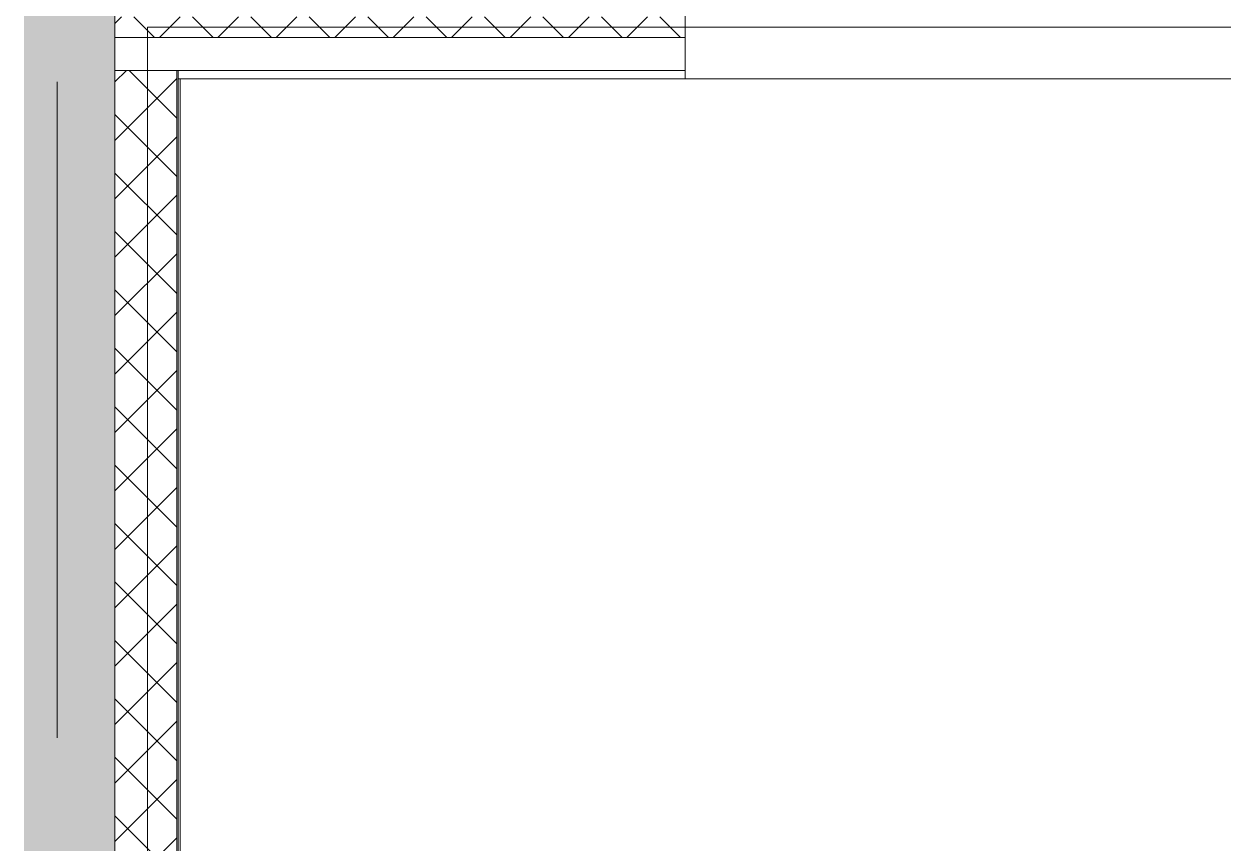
# Model space of a CAD drawing. Header units: millimetres. Extents: x 35524 to 235479, y -8553 to 29000.
# Drawn here: x 75480 to 78384, y 1450 to 3432 of the extents above; entities that cross this region are included whole.
import ezdxf

# ---------------------------------------------------------------- set-up
doc = ezdxf.new("R2010")
doc.units = ezdxf.units.MM
doc.linetypes.add('Осевая', pattern=[3175, 635, -476.25, 1587.5, -476.25])
for name, color, linetype, lineweight in [('A-WALL', 7, 'Continuous', 9), ('I-WALL', 7, 'Continuous', 9), ('Оси-2', 7, 'Осевая', 9)]:
    doc.layers.add(name, color=color, linetype=linetype, lineweight=lineweight)
for name, color, linetype, lineweight, true_color in [('A-WALL-1', 7, 'Continuous', 9, 0xc0c0c0), ('I-WALL-4', 7, 'Continuous', 9, 0xc0c0c0), ('S-WALL-ANLY', 7, 'Continuous', 13, 0x008040), ('S-WALL-ANLY-1', 7, 'Continuous', 5, 0x008040)]:
    doc.layers.add(name, color=color, linetype=linetype, lineweight=lineweight, true_color=true_color)
pattern_1 = [(45, (0, 0), (-70.71068, 70.71068), []), (135, (0, 0), (-70.71068, -70.71068), [])]

msp = doc.modelspace()

# ---------------------------------------------------------------- hatches: boundary and pattern name
at = {"layer": 'A-WALL'}
h = msp.add_hatch(dxfattribs=at)
h.set_pattern_fill('FP_20', color=256, style=0, pattern_type=2)
h.set_pattern_definition(pattern_1)
h.paths.add_polyline_path([(75700, 3400), (77080, 3400), (77080, 3450), (75700, 3450)])
h.paths.add_polyline_path([(84801.6, 3400), (84801.6, 3450), (84100, 3450), (84100, 3400), (84701.6, 3400)])
h.paths.add_polyline_path([(81400, 3400), (81400, 3450), (80080, 3450), (80080, 3400), (81281.1, 3400)])
h.paths.add_polyline_path([(82300, 3400), (83200, 3400), (83200, 3450), (82300, 3450)])
h = msp.add_hatch(dxfattribs=at)
h.set_pattern_fill('FP_20', color=256, style=0, pattern_type=2)
h.set_pattern_definition(pattern_1)
h.paths.add_polyline_path([(75850, -250), (75850, 3320), (75700, 3320), (75700, -250)])
at = {"layer": 'I-WALL'}
h = msp.add_hatch(dxfattribs=at)
h.set_pattern_fill('FP_17', color=256, style=0, pattern_type=2)
h.set_pattern_definition([(45, (0, 0), (-57.02463, 57.02463), []), (45, (57.025, 0), (-57.02463, 57.02463), [100.806, -20.161, 3.353, -16.808])])
h.paths.add_polyline_path([(75700, 120), (75700, 3550), (75480, 3550), (75480, 120)])
h.paths.add_polyline_path([(75480, 4050), (75700, 4050), (75700, 7659), (75480, 7659), (75480, 4114.9)])

# ---------------------------------------------------------------- linework, layer by layer
at = {"layer": 'A-WALL'}
for p, q in [((75700, 3400), (77080, 3400)), ((75700, 3320), (77080, 3320)), ((75700, 120), (75700, 3320)), ((75850, -250), (75850, 3320)), ((75853, -253), (75853, 3320))]:
    msp.add_line(p, q, dxfattribs=at)
at = {"layer": 'A-WALL-1'}
for p, q in [((77080, 3300), (77080, 3510)), ((84860, 3300), (75853, 3300)), ((75858, -258), (75858, 3300))]:
    msp.add_line(p, q, dxfattribs=at)
at = {"layer": 'I-WALL-4'}
msp.add_line((75700, 3320), (75700, 3550), dxfattribs=at)
at = {"layer": 'S-WALL-ANLY'}
msp.add_line((80080, 3425), (77080, 3425), dxfattribs=at)
at = {"layer": 'S-WALL-ANLY-1'}
for p, q in [((75779, -179), (75779, 3425)), ((75779, 3425), (77080, 3425))]:
    msp.add_line(p, q, dxfattribs=at)
at = {"layer": 'Оси-2'}
msp.add_line((75560, 593.7), (75560, 25078.1), dxfattribs=at)

doc.saveas('drawing.dxf')
